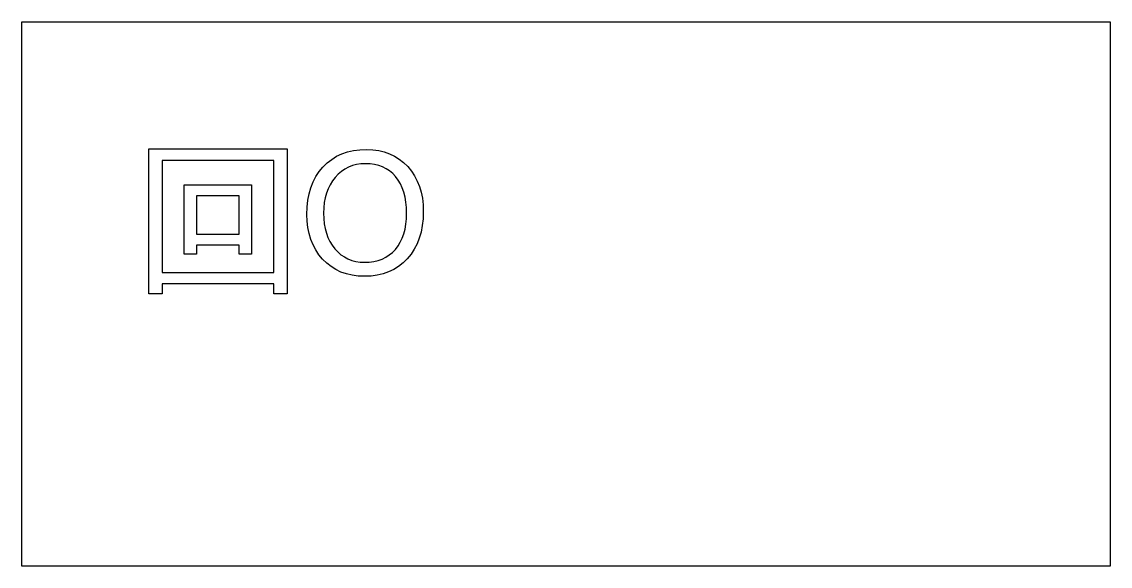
# Model space of a CAD drawing. Header units: millimetres. Extents: x 5 to 65, y -35 to -5.
import ezdxf

# ---------------------------------------------------------------- set-up
doc = ezdxf.new("R2010")
doc.units = ezdxf.units.MM
doc.layers.add('cut_outer', color=7, linetype='Continuous')
doc.layers.add('engrave', color=5, linetype='Continuous')

msp = doc.modelspace()

# ---------------------------------------------------------------- linework, layer by layer
at = {"layer": 'cut_outer'}
msp.add_lwpolyline([(5, -5), (65, -5), (65, -35), (5, -35)], close=True, dxfattribs=at)
at = {"layer": 'engrave'}
for points in [[(12, -12), (19.633, -12), (19.633, -20), (18.9, -20), (18.9, -19.441), (12.734, -19.441), (12.734, -20), (12, -20), (12, -12)], [(20.716, -15.611), (20.73, -15.212), (20.772, -14.834), (20.841, -14.477), (20.938, -14.141), (21.062, -13.825), (21.215, -13.531), (21.395, -13.257), (21.603, -13.004), (21.834, -12.777), (22.085, -12.58), (22.356, -12.414), (22.646, -12.277), (22.956, -12.171), (23.286, -12.096), (23.635, -12.05), (24.004, -12.035), (24.348, -12.05), (24.675, -12.094), (24.985, -12.168), (25.277, -12.272), (25.553, -12.405), (25.811, -12.568), (26.051, -12.76), (26.275, -12.983), (26.477, -13.228), (26.651, -13.492), (26.799, -13.774), (26.92, -14.073), (27.014, -14.39), (27.082, -14.726), (27.122, -15.079), (27.135, -15.45), (27.122, -15.851), (27.08, -16.23), (27.011, -16.589), (26.915, -16.926), (26.791, -17.242), (26.639, -17.536), (26.46, -17.809), (26.253, -18.061), (26.023, -18.287), (25.775, -18.483), (25.508, -18.649), (25.223, -18.785), (24.919, -18.89), (24.596, -18.966), (24.255, -19.011), (23.895, -19.026), (23.544, -19.011), (23.21, -18.967), (22.895, -18.893), (22.597, -18.789), (22.317, -18.656), (22.055, -18.493), (21.811, -18.301), (21.585, -18.079), (21.381, -17.833), (21.205, -17.569), (21.056, -17.287), (20.933, -16.988), (20.838, -16.671), (20.77, -16.335), (20.73, -15.982), (20.716, -15.611)], [(18.9, -12.646), (12.734, -12.646), (12.734, -18.812), (18.9, -18.812), (18.9, -12.646)], [(21.633, -15.541), (21.643, -15.841), (21.672, -16.125), (21.721, -16.393), (21.79, -16.647), (21.878, -16.885), (21.986, -17.108), (22.113, -17.316), (22.26, -17.509), (22.422, -17.682), (22.597, -17.833), (22.784, -17.96), (22.982, -18.064), (23.192, -18.145), (23.415, -18.203), (23.649, -18.237), (23.895, -18.249), (24.159, -18.238), (24.408, -18.205), (24.642, -18.149), (24.862, -18.072), (25.067, -17.972), (25.258, -17.85), (25.434, -17.706), (25.596, -17.539), (25.741, -17.353), (25.866, -17.149), (25.973, -16.928), (26.059, -16.688), (26.127, -16.431), (26.175, -16.157), (26.204, -15.865), (26.214, -15.555), (26.205, -15.236), (26.176, -14.937), (26.129, -14.656), (26.063, -14.394), (25.978, -14.151), (25.874, -13.926), (25.751, -13.72), (25.609, -13.533), (25.451, -13.366), (25.279, -13.221), (25.093, -13.099), (24.892, -12.999), (24.678, -12.921), (24.45, -12.865), (24.208, -12.832), (23.952, -12.821), (23.699, -12.833), (23.459, -12.868), (23.231, -12.927), (23.015, -13.009), (22.812, -13.114), (22.621, -13.243), (22.442, -13.396), (22.275, -13.572), (22.125, -13.767), (21.994, -13.977), (21.884, -14.201), (21.794, -14.44), (21.723, -14.693), (21.673, -14.962), (21.643, -15.244), (21.633, -15.541)], [(13.956, -13.983), (17.668, -13.983), (17.668, -17.799), (16.987, -17.799), (16.987, -17.31), (14.638, -17.31), (14.638, -17.799), (13.956, -17.799), (13.956, -13.983)], [(16.987, -14.594), (14.638, -14.594), (14.638, -16.699), (16.987, -16.699), (16.987, -14.594)]]:
    msp.add_lwpolyline(points, close=True, dxfattribs=at)

doc.saveas('drawing.dxf')
